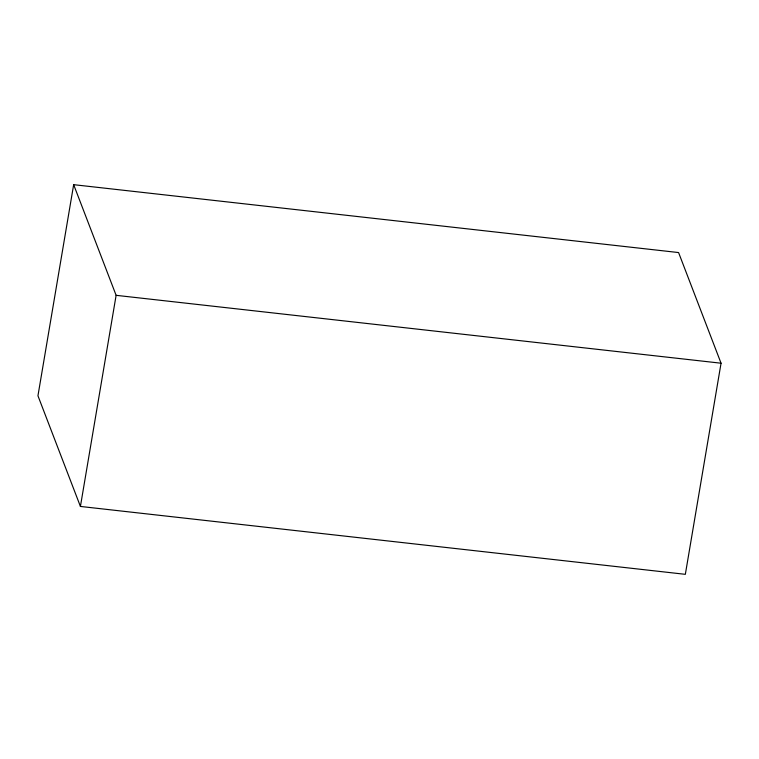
<?xml version="1.0" encoding="UTF-8"?>
<svg xmlns="http://www.w3.org/2000/svg" width="759" height="759" viewBox="0 0 759 759"><rect width="100%" height="100%" fill="white"/><g stroke="black" fill="none" stroke-linecap="round" stroke-linejoin="round"><path stroke-width="1.14" d="M73.661 184.674L37.95 395.79L80.416 506.443L685.339 574.326L721.05 363.21L678.584 252.557L73.661 184.674L116.118 295.327L80.416 506.443M116.118 295.327L721.05 363.21"/></g></svg>
